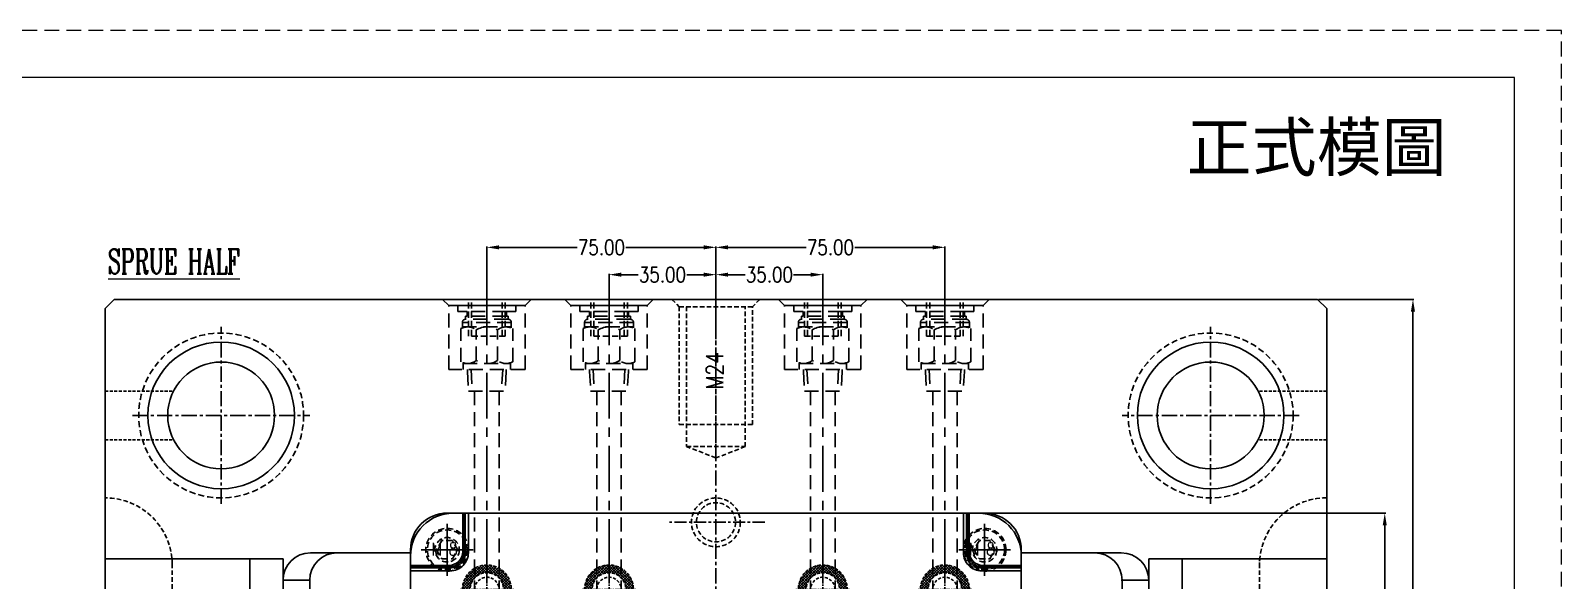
# Model space of a CAD drawing. Header units: millimetres. Extents: x 23075 to 24509, y -21593 to -20579.
# Drawn here: x 24008 to 24509, y -20759 to -20579 of the extents above; entities that cross this region are included whole.
import ezdxf

# ---------------------------------------------------------------- set-up
doc = ezdxf.new("R2010")
doc.units = ezdxf.units.MM
doc.header["$LTSCALE"] = 8
for name, pattern in [('CENTER', [2, 1.25, -0.25, 0.25, -0.25]), ('CENTER2', [1.125, 0.75, -0.125, 0.125, -0.125]), ('DASHED', [0.75, 0.5, -0.25]), ('HIDDEN', [0.375, 0.25, -0.125]), ('HIDDEN2', [0.1875, 0.125, -0.0625])]:
    doc.linetypes.add(name, pattern=pattern)
doc.layers.get('DEFPOINTS').update_dxf_attribs({"color": 6})
for name, color, linetype in [('A', 7, 'Continuous'), ('Cav-cor', 30, 'Continuous'), ('cen', 1, 'CENTER'), ('hidden', 4, 'HIDDEN'), ('SCREW', 52, 'HIDDEN'), ('SLIDE', 6, 'Continuous'), ('WT', 4, 'Continuous')]:
    doc.layers.add(name, color=color, linetype=linetype)
doc.layers.add('dim', color=3, linetype='Continuous', lineweight=15)
doc.layers.add('MBOM-ASSIS-LAYER', color=71, linetype='Continuous', lineweight=9)
doc.styles.add('ROMANC', font='RomanC.ttf', dxfattribs={"width": 0.8, "height": 7})
doc.styles.get("Standard").update_dxf_attribs({"font": 'txt.shx', "width": 0.8, "bigfont": 'chineset.shx'})
doc.styles.add('style1', font='mingliu.ttc', dxfattribs={"width": 0.75})
doc.dimstyles.new('ISO-25', dxfattribs={"dimtxt": 5, "dimasz": 4, "dimexe": 0.3, "dimexo": 0.3, "dimtad": 0, "dimzin": 1, "dimdsep": 46, "dimtxsty": 'Standard', "dimcen": 0, "dimclrd": 3, "dimclre": 3, "dimclrt": 3, "dimazin": 0, "dimtfac": 1, "dimtofl": 0, "dimtmove": 0, "dimatfit": 0, "dimfxl": 0, "dimarcsym": 0})

# ---------------------------------------------------------------- blocks, each defined once
blk = doc.blocks.new('*D27607')
at = {"layer": 'DEFPOINTS', "color": 0}
for p in [(24429.08, -20666.89), (24460.31, -20666.89), (24429.08, -21066.89)]:
    blk.add_point(p, dxfattribs=at)
at = {"layer": 'dim', "color": 3, "lineweight": -2}
for p, q in [((24429.38, -20666.89), (24460.61, -20666.89)), ((24460.31, -20670.89), (24460.31, -20857.59)), ((24460.31, -21062.89), (24460.31, -20876.18)), ((24429.38, -21066.89), (24460.61, -21066.89))]:
    blk.add_line(p, q, dxfattribs=at)
at = {"layer": 'dim', "color": 3}
for points in [[(24460.98, -20670.89), (24459.64, -20670.89), (24460.31, -20666.89)], [(24459.64, -21062.89), (24460.98, -21062.89), (24460.31, -21066.89)]]:
    blk.add_solid(points, dxfattribs=at)
at = {"layer": 'dim', "color": 3, "insert": (24460.31, -20866.89), "char_height": 5, "attachment_point": 5, "rotation": 90}
blk.add_mtext('400.00', dxfattribs=at)
blk = doc.blocks.new('*D27608')
at = {"layer": 'DEFPOINTS', "color": 0}
for p in [(24318.78, -20736.89), (24318.78, -20996.89), (24451.09, -20996.89)]:
    blk.add_point(p, dxfattribs=at)
at = {"layer": 'dim', "color": 3, "lineweight": -2}
for p, q in [((24319.08, -20736.89), (24451.39, -20736.89)), ((24451.09, -20740.89), (24451.09, -20857.26)), ((24451.09, -20992.89), (24451.09, -20876.51)), ((24319.08, -20996.89), (24451.39, -20996.89))]:
    blk.add_line(p, q, dxfattribs=at)
at = {"layer": 'dim', "color": 3}
for points in [[(24451.75, -20740.89), (24450.42, -20740.89), (24451.09, -20736.89)], [(24450.42, -20992.89), (24451.75, -20992.89), (24451.09, -20996.89)]]:
    blk.add_solid(points, dxfattribs=at)
at = {"layer": 'dim', "color": 3, "insert": (24451.09, -20866.89), "char_height": 5, "attachment_point": 5, "rotation": 90}
blk.add_mtext('260.00', dxfattribs=at)
blk = doc.blocks.new('20160816.134715')
at = {"layer": 'SLIDE'}
for p, q in [((10.92, 88), (-47.35, 88)), ((0, 56), (0, 88)), ((10.92, 0), (10.92, 88)), ((-5, 61), (-14.35, 61)), ((-19.35, 32), (-19.35, 56)), ((-17.76, 56), (-19.35, 56)), ((-17.76, 32), (-17.76, 56)), ((-3.64, 32), (-3.64, 56)), ((-3.64, 56), (0, 56)), ((-17.76, 32), (-19.35, 32)), ((-3.64, 32), (0, 32)), ((0, 0), (0, 32)), ((-5, 27), (-14.35, 27)), ((10.92, 0), (-47.35, 0))]:
    blk.add_line(p, q, dxfattribs=at)
for centre, start, end in [((-14.35, 56), 90, 180), ((-12.76, 56), 90, 180), ((-8.64, 56), 0, 90), ((-5, 56), 0, 90), ((-14.35, 32), 180, 270), ((-12.76, 32), 180, 270), ((-8.64, 32), 270, 0), ((-5, 32), 270, 0)]:
    blk.add_arc(centre, 5, start, end, dxfattribs=at)
blk = doc.blocks.new('cb_8')
at = {"linetype": 'HIDDEN'}
blk.add_circle((0, 0), 7, dxfattribs=at)
at = {"layer": 'SCREW', "linetype": 'CENTER2', "ltscale": 5}
for p, q in [((0, -8.5), (0, 8.5)), ((-8.5, 0), (8.5, 0))]:
    blk.add_line(p, q, dxfattribs=at)
at = {"layer": 'SCREW'}
blk.add_lwpolyline([(-1.73, 3), (-3.46, 0), (-1.73, -3), (1.73, -3), (3.46, 0), (1.73, 3)], close=True, dxfattribs=at)
for radius in [6.5, 4]:
    blk.add_circle((0, 0), radius, dxfattribs=at)
at = {"layer": 'dim', "style": 'ROMANC', "width": 0.8}
blk.add_text('M 8', height=4.186, dxfattribs=at).set_placement((-5.2, -1.86))
blk = doc.blocks.new('20100617.142056')
at = {"layer": 'MBOM-ASSIS-LAYER', "linetype": 'DASHED'}
for p, q in [((0, 841), (-1189, 841)), ((0, 0), (0, 841))]:
    blk.add_line(p, q, dxfattribs=at)
at = {"layer": 'MBOM-ASSIS-LAYER'}
for p, q in [((-12.7, 828.3), (-1176.3, 828.3)), ((-12.7, 12.7), (-12.7, 828.3))]:
    blk.add_line(p, q, dxfattribs=at)
blk = doc.blocks.new('20150513.114552')
at = {"layer": 'WT', "color": 125, "linetype": 'HIDDEN'}
for p, q in [((-12, 6), (0, 6)), ((-12, 6), (-12, -6)), ((0, -6), (0, 6)), ((-12, 5), (0, 5)), ((-12, -5), (0, -5)), ((-12, -6), (0, -6))]:
    blk.add_line(p, q, dxfattribs=at)
blk = doc.blocks.new('20150513.114820')
at = {"layer": 'WT', "linetype": 'Continuous'}
h = blk.add_hatch(dxfattribs=at)
h.set_pattern_fill('ANSI37', color=125, scale=5, angle=270, style=0)
h.set_pattern_definition([(315, (23425.0146, -23957.4168), (0.441941738, 0.441941738), []), (45, (23425.0146, -23957.4168), (-0.441941738, 0.441941738), [])])
h.paths.add_polyline_path([(8, 0), (5.5, 0, 1), (-5.5, 0), (-8, 0, -1)])
h.paths.add_polyline_path([(-8, 0), (-5.5, 0, 0.414214), (0, -5.5, 0.414214), (5.5, 0), (8, 0, -0.414214), (0, -8, -0.414214)])
at = {"layer": 'WT', "color": 125, "linetype": 'CENTER2', "ltscale": 0.4}
for p, q in [((0, 8.79), (0, -8.79)), ((8.79, 0), (-8.79, 0))]:
    blk.add_line(p, q, dxfattribs=at)
at = {"layer": 'WT', "color": 125, "linetype": 'HIDDEN2'}
for radius in [8, 5.5, 4]:
    blk.add_circle((0, 0), radius, dxfattribs=at)
blk = doc.blocks.new('*D28265')
at = {"layer": 'DEFPOINTS', "color": 0}
for p in [(24232.08, -20658.78), (24197.08, -20666.89), (24232.08, -20666.89)]:
    blk.add_point(p, dxfattribs=at)
at = {"layer": 'dim', "color": 3, "lineweight": -2}
for p, q in [((24197.08, -20666.59), (24197.08, -20658.48)), ((24201.08, -20658.78), (24206.62, -20658.78)), ((24228.08, -20658.78), (24222.53, -20658.78)), ((24232.08, -20666.59), (24232.08, -20658.48))]:
    blk.add_line(p, q, dxfattribs=at)
at = {"layer": 'dim', "color": 3}
for points in [[(24201.08, -20658.11), (24201.08, -20659.44), (24197.08, -20658.78)], [(24228.08, -20659.44), (24228.08, -20658.11), (24232.08, -20658.78)]]:
    blk.add_solid(points, dxfattribs=at)
at = {"layer": 'dim', "color": 3, "insert": (24214.58, -20658.78), "char_height": 5, "attachment_point": 5}
blk.add_mtext('35.00', dxfattribs=at)
blk = doc.blocks.new('*D28266')
at = {"layer": 'DEFPOINTS', "color": 0}
for p in [(24232.08, -20649.83), (24157.08, -20666.89), (24232.08, -20666.89)]:
    blk.add_point(p, dxfattribs=at)
at = {"layer": 'dim', "color": 3, "lineweight": -2}
for p, q in [((24157.08, -20666.59), (24157.08, -20649.53)), ((24161.08, -20649.83), (24186.62, -20649.83)), ((24228.08, -20649.83), (24202.53, -20649.83)), ((24232.08, -20666.59), (24232.08, -20649.53))]:
    blk.add_line(p, q, dxfattribs=at)
at = {"layer": 'dim', "color": 3}
for points in [[(24161.08, -20649.16), (24161.08, -20650.5), (24157.08, -20649.83)], [(24228.08, -20650.5), (24228.08, -20649.16), (24232.08, -20649.83)]]:
    blk.add_solid(points, dxfattribs=at)
at = {"layer": 'dim', "color": 3, "insert": (24194.58, -20649.83), "char_height": 5, "attachment_point": 5}
blk.add_mtext('75.00', dxfattribs=at)
blk = doc.blocks.new('*D28267')
at = {"layer": 'DEFPOINTS', "color": 0}
for p in [(24232.08, -20658.78), (24232.08, -20666.89), (24267.08, -20666.89)]:
    blk.add_point(p, dxfattribs=at)
at = {"layer": 'dim', "color": 3, "lineweight": -2}
for p, q in [((24232.08, -20666.59), (24232.08, -20658.48)), ((24236.08, -20658.78), (24241.62, -20658.78)), ((24263.08, -20658.78), (24257.53, -20658.78)), ((24267.08, -20666.59), (24267.08, -20658.48))]:
    blk.add_line(p, q, dxfattribs=at)
at = {"layer": 'dim', "color": 3}
for points in [[(24236.08, -20658.11), (24236.08, -20659.44), (24232.08, -20658.78)], [(24263.08, -20659.44), (24263.08, -20658.11), (24267.08, -20658.78)]]:
    blk.add_solid(points, dxfattribs=at)
at = {"layer": 'dim', "color": 3, "insert": (24249.58, -20658.78), "char_height": 5, "attachment_point": 5}
blk.add_mtext('35.00', dxfattribs=at)
blk = doc.blocks.new('*D28268')
at = {"layer": 'DEFPOINTS', "color": 0}
for p in [(24232.08, -20649.83), (24232.08, -20666.89), (24307.08, -20666.89)]:
    blk.add_point(p, dxfattribs=at)
at = {"layer": 'dim', "color": 3, "lineweight": -2}
for p, q in [((24232.08, -20666.59), (24232.08, -20649.53)), ((24236.08, -20649.83), (24261.62, -20649.83)), ((24303.08, -20649.83), (24277.53, -20649.83)), ((24307.08, -20666.59), (24307.08, -20649.53))]:
    blk.add_line(p, q, dxfattribs=at)
at = {"layer": 'dim', "color": 3}
for points in [[(24236.08, -20649.16), (24236.08, -20650.5), (24232.08, -20649.83)], [(24303.08, -20650.5), (24303.08, -20649.16), (24307.08, -20649.83)]]:
    blk.add_solid(points, dxfattribs=at)
at = {"layer": 'dim', "color": 3, "insert": (24269.58, -20649.83), "char_height": 5, "attachment_point": 5}
blk.add_mtext('75.00', dxfattribs=at)
blk = doc.blocks.new('20160903.151524')
at = {"layer": 'WT', "color": 125, "linetype": 'HIDDEN', "ltscale": 2.3}
for p, q in [((-6.35, 23.56), (-6.01, 30)), ((-6.01, 30), (6.01, 30)), ((-5.19, 23), (-4.82, 30)), ((5.19, 23), (4.82, 30)), ((6.35, 23.56), (6.01, 30)), ((12.5, 23), (-12.5, 23)), ((-12.5, 23), (-12.5, 2)), ((-8.5, 20.43), (-8.5, 9.57)), ((-7.75, 23), (-7.75, 20.77)), ((-7.75, 21), (7.75, 21)), ((-6.35, 23.56), (-6.35, 23)), ((6.35, 23.56), (6.35, 23)), ((7.75, 23), (7.75, 20.77)), ((8.5, 20.43), (8.5, 9.57)), ((12.5, 23), (12.5, 2)), ((-3.5, 20.01), (-3.5, 9.99)), ((3.5, 20.01), (3.5, 9.99)), ((-8, 9.33), (-8, 7.51)), ((-8, 9), (8, 9)), ((8, 7.51), (-8, 7.51)), ((7, 6.51), (-7, 6.51)), ((-7, 6.51), (-7, 5.51)), ((-6.4, 5.51), (-7, 5.51)), ((-6.4, 5.51), (-7, 5.51)), ((6.4, 5.51), (-6.4, 5.51)), ((-6.4, 5.51), (-6.4, 4.01)), ((6.4, 5.51), (6.4, 4.01)), ((6.4, 5.51), (7, 5.51)), ((6.4, 5.51), (7, 5.51)), ((7, 6.51), (7, 5.51)), ((8, 9.33), (8, 7.51)), ((-12.5, 2), (-14.5, 0)), ((-14.5, 0), (14.5, 0)), ((-12.5, 2), (12.5, 2)), ((-9.5, 4.01), (-9.5, 2)), ((-6.4, 4.01), (-9.5, 4.01)), ((9.5, 2), (-9.5, 2)), ((6.4, 4.01), (-6.4, 4.01)), ((6.4, 4.01), (9.5, 4.01)), ((9.5, 4.01), (9.5, 2)), ((12.5, 2), (14.5, 0))]:
    blk.add_line(p, q, dxfattribs=at)
at = {"layer": 'WT', "color": 125, "linetype": 'CENTER', "ltscale": 1.5}
blk.add_line((0, 0), (0, 30), dxfattribs=at)
at = {"layer": 'WT', "color": 125, "linetype": 'HIDDEN', "ltscale": 2.3}
for centre, radius, start, end in [((-6.32, 16.53), 4.47, 50.9817, 119.248), ((0, 14.34), 6.66, 58.3016, 121.6984), ((6.32, 16.53), 4.47, 60.752, 129.0183), ((-6.32, 13.47), 4.47, 240.752, 309.0183), ((-7, 7.51), 1, 180, 270), ((0, 15.66), 6.66, 238.3016, 301.6984), ((6.32, 13.47), 4.47, 230.9817, 299.248), ((7, 7.51), 1, 270, 0)]:
    blk.add_arc(centre, radius, start, end, dxfattribs=at)

msp = doc.modelspace()

# ---------------------------------------------------------------- linework, layer by layer
for p, q in [((24032.076, -20669.885), (24035.076, -20666.885)), ((24032.076, -21063.885), (24032.076, -20669.885)), ((24035.076, -20666.885), (24429.076, -20666.885)), ((24429.076, -20666.885), (24432.076, -20669.885)), ((24432.076, -20669.885), (24432.076, -21063.885)), ((24132.076, -20749.885), (24099.341, -20749.885)), ((24332.076, -20749.885), (24364.811, -20749.885)), ((24090.341, -20832.885), (24090.341, -20758.885)), ((24090.341, -20758.885), (24099.341, -20758.885)), ((24099.076, -20832.885), (24099.076, -20758.885)), ((24373.811, -20758.885), (24364.811, -20758.885)), ((24365.076, -20832.885), (24365.076, -20758.885)), ((24373.811, -20832.885), (24373.811, -20758.885))]:
    msp.add_line(p, q)
at = {"color": 8, "linetype": 'HIDDEN', "ltscale": 0.75}
for p, q in [((24246.476, -20666.885), (24217.676, -20666.885)), ((24217.676, -20666.885), (24220.076, -20669.285)), ((24244.076, -20669.285), (24220.076, -20669.285)), ((24220.076, -20669.285), (24220.076, -20707.885)), ((24222.476, -20669.285), (24222.476, -20715.085)), ((24232.076, -20666.885), (24232.076, -20718.801)), ((24241.676, -20715.085), (24241.676, -20669.285)), ((24246.476, -20666.885), (24244.076, -20669.285)), ((24244.076, -20707.885), (24244.076, -20669.285)), ((24220.076, -20707.885), (24244.076, -20707.885)), ((24222.476, -20715.085), (24241.676, -20715.085)), ((24232.076, -20718.801), (24222.476, -20715.085)), ((24241.676, -20715.085), (24232.076, -20718.801)), ((24054.076, -20979.885), (24054.076, -20751.885)), ((24410.076, -20979.885), (24410.076, -20751.885))]:
    msp.add_line(p, q, dxfattribs=at)
at = {"linetype": 'CENTER', "ltscale": 0.5}
msp.add_line((24232.076, -20666.885), (24232.076, -21066.885), dxfattribs=at)
at = {"color": 8, "linetype": 'HIDDEN', "ltscale": 0.5}
for p, q in [((24032.076, -20696.885), (24054.512, -20696.885)), ((24432.076, -20696.885), (24409.641, -20696.885)), ((24032.076, -20712.885), (24054.512, -20712.885)), ((24432.076, -20712.885), (24409.641, -20712.885))]:
    msp.add_line(p, q, dxfattribs=at)
at = {"color": 8, "linetype": 'CENTER', "ltscale": 0.4}
msp.add_line((24248.076, -20739.885), (24216.076, -20739.885), dxfattribs=at)
for centre, radius in [((24070.076, -20704.885), 24), ((24394.076, -20704.885), 24), ((24070.076, -20704.885), 17.5), ((24394.076, -20704.885), 17.5)]:
    msp.add_circle(centre, radius)
at = {"color": 8, "linetype": 'HIDDEN', "ltscale": 0.75}
for radius in [8, 6.4]:
    msp.add_circle((24232.076, -20739.885), radius, dxfattribs=at)
for centre, start, end in [((24032.076, -20753.885), 0, 90), ((24432.076, -20753.885), 90, 180)]:
    msp.add_arc(centre, 22, start, end, dxfattribs=at)
for centre, start, end in [((24099.341, -20758.885), 90, 180), ((24108.076, -20758.885), 90, 180), ((24356.076, -20758.885), 0, 90), ((24364.811, -20758.885), 0, 90)]:
    msp.add_arc(centre, 9, start, end)
at = {"layer": 'Cav-cor', "color": 241}
for p, q in [((24144.076, -20736.885), (24320.076, -20736.885)), ((24149.182, -20736.885), (24149.182, -20749.498)), ((24149.682, -20736.885), (24149.682, -20749.498)), ((24150.026, -20736.885), (24150.026, -20749.842)), ((24151.025, -20736.885), (24151.025, -20749.842)), ((24313.127, -20749.842), (24313.127, -20736.885)), ((24314.126, -20749.842), (24314.126, -20736.885)), ((24314.471, -20749.498), (24314.471, -20736.885)), ((24314.97, -20749.498), (24314.97, -20736.885)), ((24132.076, -20984.885), (24132.076, -20748.885)), ((24149.182, -20749.498), (24149.682, -20749.498)), ((24149.682, -20749.498), (24150.026, -20749.842)), ((24151.025, -20749.842), (24150.026, -20749.842)), ((24313.127, -20749.842), (24314.126, -20749.842)), ((24314.471, -20749.498), (24314.126, -20749.842)), ((24314.97, -20749.498), (24314.471, -20749.498)), ((24332.076, -20984.885), (24332.076, -20748.885)), ((24144.689, -20753.991), (24132.076, -20753.991)), ((24144.689, -20754.491), (24132.076, -20754.491)), ((24145.033, -20754.835), (24132.076, -20754.835)), ((24145.033, -20755.834), (24132.076, -20755.834)), ((24144.689, -20753.991), (24144.689, -20754.491)), ((24144.689, -20754.491), (24145.033, -20754.835)), ((24145.033, -20755.834), (24145.033, -20754.835)), ((24319.464, -20754.491), (24319.119, -20754.835)), ((24319.119, -20755.834), (24319.119, -20754.835)), ((24332.076, -20754.835), (24319.119, -20754.835)), ((24332.076, -20755.834), (24319.119, -20755.834)), ((24319.464, -20753.991), (24319.464, -20754.491)), ((24332.076, -20753.991), (24319.464, -20753.991)), ((24332.076, -20754.491), (24319.464, -20754.491))]:
    msp.add_line(p, q, dxfattribs=at)
for centre, radius, start, end in [((24146.076, -20750.885), 14, 90, 180), ((24144.076, -20748.885), 12, 90, 180), ((24318.076, -20750.885), 14, 0, 90), ((24320.076, -20748.885), 12, 0, 90), ((24144.689, -20749.498), 4.992, 269.99078, 0.00922), ((24144.691, -20749.5), 4.491, 269.96889, 0.03111), ((24145.037, -20749.846), 5.988, 269.96876, 0.03124), ((24145.04, -20749.849), 4.986, 269.92495, 0.07505), ((24319.116, -20749.846), 5.988, 179.96876, 270.03124), ((24319.112, -20749.849), 4.986, 179.92495, 270.07505), ((24319.463, -20749.498), 4.992, 179.99078, 270.00922), ((24319.461, -20749.5), 4.491, 179.96888, 270.03112)]:
    msp.add_arc(centre, radius, start, end, dxfattribs=at)
at = {"layer": 'cen', "linetype": 'CENTER', "ltscale": 0.5}
for p, q in [((24070.076, -20733.885), (24070.076, -20675.885)), ((24394.076, -20733.885), (24394.076, -20675.885)), ((24041.076, -20704.885), (24099.076, -20704.885)), ((24423.076, -20704.885), (24365.076, -20704.885))]:
    msp.add_line(p, q, dxfattribs=at)
at = {"layer": 'hidden'}
for centre in [(24070.076, -20704.885), (24394.076, -20704.885)]:
    msp.add_circle(centre, 27, dxfattribs=at)
at = {"layer": 'WT', "color": 125, "linetype": 'CENTER', "ltscale": 1.5}
for p, q in [((24157.076, -20666.885), (24157.076, -21066.885)), ((24197.076, -20666.885), (24197.076, -21066.885)), ((24267.076, -20666.885), (24267.076, -21066.885)), ((24307.076, -20666.885), (24307.076, -21066.885))]:
    msp.add_line(p, q, dxfattribs=at)
at = {"layer": 'WT', "color": 125, "linetype": 'HIDDEN', "ltscale": 2.3}
for p, q in [((24153.076, -20696.885), (24153.076, -21036.885)), ((24161.076, -20696.885), (24161.076, -21036.885)), ((24193.076, -20696.885), (24193.076, -21036.885)), ((24201.076, -20696.885), (24201.076, -21036.885)), ((24263.076, -20696.885), (24263.076, -21036.885)), ((24271.076, -20696.885), (24271.076, -21036.885)), ((24303.076, -20696.885), (24303.076, -21036.885)), ((24311.076, -20696.885), (24311.076, -21036.885))]:
    msp.add_line(p, q, dxfattribs=at)

# ---------------------------------------------------------------- block references
at = {"layer": 'MBOM-ASSIS-LAYER', "xscale": 1.205655079037772, "yscale": 1.205655079037772, "zscale": 1.205655079037772}
msp.add_blockref('20100617.142056', (24508.919, -21592.798), dxfattribs=at)
at = {"layer": 'SCREW'}
for p in [(24144.076, -20748.885), (24320.076, -20748.885)]:
    msp.add_blockref('cb_8', p, dxfattribs=at)
at = {"layer": 'SLIDE'}
msp.add_blockref('20160816.134715', (24079.422, -20839.885), dxfattribs=at)
at = {"layer": 'SLIDE', "xscale": -1}
msp.add_blockref('20160816.134715', (24384.731, -20839.885), dxfattribs=at)
at = {"layer": 'WT', "xscale": -1}
for name, p, rotation in [('20160903.151524', (24157.076, -20666.885), -180), ('20160903.151524', (24197.076, -20666.885), -180), ('20160903.151524', (24267.076, -20666.885), -180), ('20160903.151524', (24307.076, -20666.885), -180), ('20150513.114820', (24157.076, -20761.885), 90), ('20150513.114820', (24197.076, -20761.885), 90)]:
    msp.add_blockref(name, p, dxfattribs=dict(at, rotation=rotation))
at = {"layer": 'WT', "color": 125, "linetype": 'HIDDEN', "ltscale": 2, "xscale": -1, "rotation": -90.00000000000001}
for p in [(24157.076, -20666.885), (24197.076, -20666.885)]:
    msp.add_blockref('20150513.114552', p, dxfattribs=at)
at = {"layer": 'WT', "color": 125, "linetype": 'HIDDEN', "ltscale": 2, "rotation": 90.00000000000001}
for p in [(24267.076, -20666.885), (24307.076, -20666.885)]:
    msp.add_blockref('20150513.114552', p, dxfattribs=at)
at = {"layer": 'WT', "rotation": -90}
for p in [(24267.076, -20761.885), (24307.076, -20761.885)]:
    msp.add_blockref('20150513.114820', p, dxfattribs=at)

# ---------------------------------------------------------------- texts
at = {"color": 8, "linetype": 'HIDDEN', "ltscale": 0.75, "insert": (24234.442, -20696.442), "char_height": 5.6, "width": 35.58335, "attachment_point": 7, "rotation": 90}
msp.add_mtext('M24', dxfattribs=at)
at = {"layer": 'A', "color": 6, "style": 'style1'}
msp.add_text('正式模圖', height=15.598, dxfattribs=at).set_placement((24386.237, -20624.824))
at = {"layer": 'dim', "style": 'ROMANC', "width": 0.6}
msp.add_text('%%uSPRUE HALF', height=8.1, dxfattribs=at).set_placement((24033.044, -20658.483))

# ---------------------------------------------------------------- dimensions: what is measured, and where the dimension line sits
at = {"layer": 'dim'}
for base, p1, picture, middle in [((24232.076, -20649.829), (24157.076, -20666.885), '*D28266', (24194.576, -20649.829)), ((24232.076, -20658.778), (24197.076, -20666.885), '*D28265', (24214.576, -20658.778))]:
    dim = msp.add_linear_dim(base=base, p1=p1, p2=(24232.076, -20666.885), dimstyle='ISO-25', dxfattribs=at)
    dim.commit()
    dim.dimension.update_dxf_attribs({"geometry": picture, "text_midpoint": middle})
for base, p1, picture, middle in [((24232.076, -20649.829), (24307.076, -20666.885), '*D28268', (24269.576, -20649.829)), ((24232.076, -20658.778), (24267.076, -20666.885), '*D28267', (24249.576, -20658.778))]:
    dim = msp.add_linear_dim(base=base, p1=p1, p2=(24232.076, -20666.885), angle=180, dimstyle='ISO-25', dxfattribs=at)
    dim.commit()
    dim.dimension.update_dxf_attribs({"geometry": picture, "text_midpoint": middle})
for base, p1, p2, picture, middle in [((24460.309, -20666.885), (24429.076, -21066.885), (24429.076, -20666.885), '*D27607', (24460.309, -20866.885)), ((24451.086, -20996.885), (24318.776, -20736.885), (24318.776, -20996.885), '*D27608', (24451.086, -20866.885))]:
    dim = msp.add_linear_dim(base=base, p1=p1, p2=p2, angle=90, dimstyle='ISO-25', dxfattribs=at)
    dim.commit()
    dim.dimension.update_dxf_attribs({"geometry": picture, "text_midpoint": middle, "dimtype": 160})

doc.saveas('drawing.dxf')
